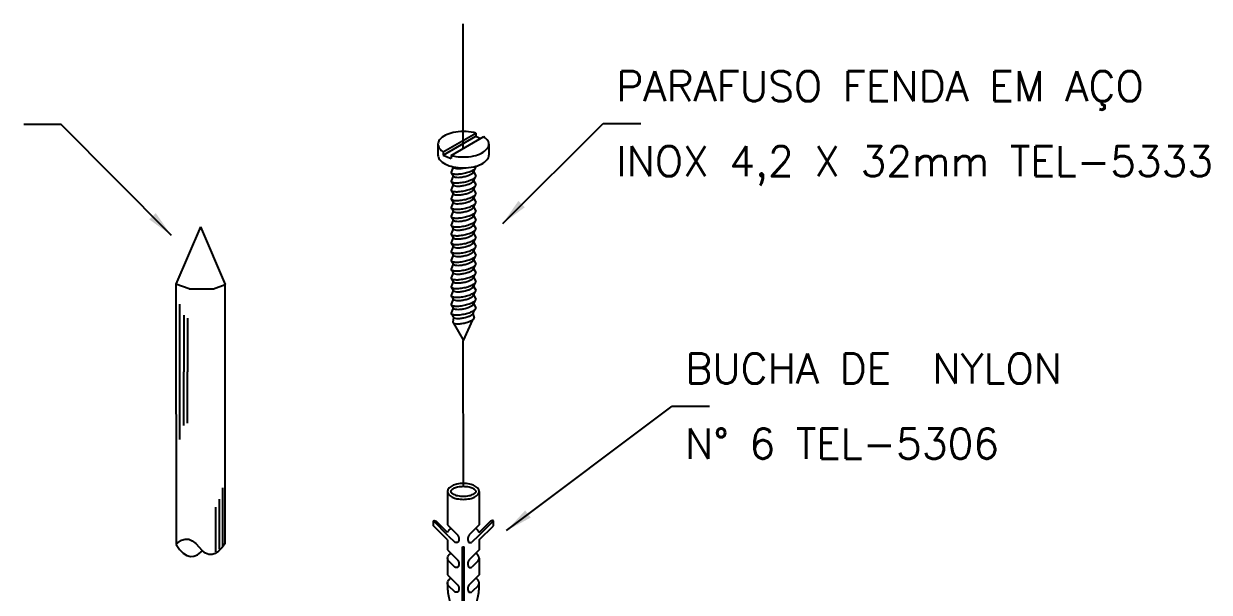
# Model space of a CAD drawing. Header units: millimetres. Extents: x -5957.9 to -5941.6, y -4668.2 to -4652.
# Drawn here: x -5951.12 to -5943.22, y -4655.76 to -4651.97 of the extents above; entities that cross this region are included whole.
import ezdxf

# ---------------------------------------------------------------- set-up
doc = ezdxf.new("R2010")
doc.units = ezdxf.units.MM
doc.header["$LTSCALE"] = 10
doc.linetypes.add('DASHDOT', pattern=[1, 0.5, -0.25, 0, -0.25])
doc.layers.add('Termotécnica', color=7, linetype='Continuous')
doc.styles.add('r80', font='romans.shx')

msp = doc.modelspace()

# ---------------------------------------------------------------- linework, layer by layer
at = {"layer": 'Termotécnica', "color": 1, "linetype": 'DASHDOT'}
for p, q in [((-5948.1885, -4652.7993), (-5948.1885, -4651.9687)), ((-5948.1883, -4655.0525), (-5948.1885, -4654.0785))]:
    msp.add_line(p, q, dxfattribs=at)
at = {"layer": 'Termotécnica', "color": 2}
for p, q in [((-5950.8676, -4652.6411), (-5951.1176, -4652.6411)), ((-5950.1333, -4653.3796), (-5950.8676, -4652.6411)), ((-5947.9256, -4653.2991), (-5947.2567, -4652.6344)), ((-5947.2567, -4652.6344), (-5947.0067, -4652.6344)), ((-5948.3229, -4652.8225), (-5948.1061, -4652.6973)), ((-5948.3229, -4652.8435), (-5948.1061, -4652.7183)), ((-5948.2698, -4652.8462), (-5948.0529, -4652.721)), ((-5948.1061, -4652.6973), (-5948.1061, -4652.7183)), ((-5948.1061, -4652.7183), (-5948.0734, -4652.7328)), ((-5948.3573, -4652.7718), (-5948.3573, -4652.844)), ((-5948.0186, -4652.7718), (-5948.0186, -4652.844)), ((-5948.3229, -4652.8225), (-5948.3229, -4652.8435)), ((-5948.3229, -4652.8435), (-5948.2698, -4652.8671)), ((-5948.2698, -4652.8462), (-5948.2698, -4652.8671)), ((-5948.2556, -4652.9236), (-5948.2706, -4652.9583)), ((-5948.2668, -4652.9638), (-5948.2556, -4652.9822)), ((-5948.109, -4652.9319), (-5948.1209, -4652.9536)), ((-5948.1209, -4652.9536), (-5948.106, -4652.982)), ((-5948.2556, -4652.9822), (-5948.2706, -4653.017)), ((-5948.2556, -4653.0408), (-5948.2706, -4653.0756)), ((-5948.2668, -4653.0224), (-5948.2556, -4653.0408)), ((-5948.109, -4652.9905), (-5948.1209, -4653.0122)), ((-5948.1209, -4653.0122), (-5948.106, -4653.0407)), ((-5948.109, -4653.0492), (-5948.1209, -4653.0709)), ((-5948.2556, -4653.0995), (-5948.2706, -4653.1342)), ((-5948.2668, -4653.081), (-5948.2556, -4653.0995)), ((-5948.1209, -4653.0709), (-5948.106, -4653.0993)), ((-5948.109, -4653.1078), (-5948.1209, -4653.1295)), ((-5948.1209, -4653.1295), (-5948.106, -4653.1579)), ((-5948.2556, -4653.1581), (-5948.2706, -4653.1929)), ((-5948.2668, -4653.1397), (-5948.2556, -4653.1581)), ((-5948.2668, -4653.1983), (-5948.2556, -4653.2167)), ((-5948.109, -4653.1665), (-5948.1209, -4653.1881)), ((-5948.1209, -4653.1881), (-5948.106, -4653.2166)), ((-5948.2556, -4653.2167), (-5948.2706, -4653.2515)), ((-5948.2556, -4653.2754), (-5948.2706, -4653.3101)), ((-5948.2668, -4653.257), (-5948.2556, -4653.2754)), ((-5948.109, -4653.2251), (-5948.1209, -4653.2468)), ((-5948.1209, -4653.2468), (-5948.106, -4653.2752)), ((-5948.109, -4653.2837), (-5948.1209, -4653.3054)), ((-5949.9389, -4653.3212), (-5950.1032, -4653.7029)), ((-5949.9389, -4653.3212), (-5949.7757, -4653.705)), ((-5948.2556, -4653.334), (-5948.2706, -4653.3688)), ((-5948.2668, -4653.3156), (-5948.2556, -4653.334)), ((-5948.1209, -4653.3054), (-5948.106, -4653.3338)), ((-5948.109, -4653.3424), (-5948.1209, -4653.364)), ((-5948.1209, -4653.364), (-5948.106, -4653.3925)), ((-5948.2556, -4653.3927), (-5948.2706, -4653.4274)), ((-5948.2668, -4653.3742), (-5948.2556, -4653.3927)), ((-5948.2668, -4653.4329), (-5948.2556, -4653.4513)), ((-5948.109, -4653.401), (-5948.1209, -4653.4227)), ((-5948.1209, -4653.4227), (-5948.106, -4653.4511)), ((-5948.2556, -4653.4513), (-5948.2706, -4653.4861)), ((-5948.2556, -4653.5099), (-5948.2706, -4653.5447)), ((-5948.2668, -4653.4915), (-5948.2556, -4653.5099)), ((-5948.109, -4653.4596), (-5948.1209, -4653.4813)), ((-5948.1209, -4653.4813), (-5948.106, -4653.5098)), ((-5948.109, -4653.5183), (-5948.1209, -4653.54)), ((-5948.2556, -4653.5686), (-5948.2706, -4653.6033)), ((-5948.2668, -4653.5501), (-5948.2556, -4653.5686)), ((-5948.1209, -4653.54), (-5948.106, -4653.5684)), ((-5948.109, -4653.5769), (-5948.1209, -4653.5986)), ((-5948.1209, -4653.5986), (-5948.106, -4653.627)), ((-5948.2556, -4653.6272), (-5948.2706, -4653.662)), ((-5948.2556, -4653.6858), (-5948.2706, -4653.7206)), ((-5948.2668, -4653.6088), (-5948.2556, -4653.6272)), ((-5948.2668, -4653.6674), (-5948.2556, -4653.6858)), ((-5948.109, -4653.6356), (-5948.1209, -4653.6572)), ((-5948.1209, -4653.6572), (-5948.106, -4653.6857)), ((-5950.016, -4653.7348), (-5950.1032, -4653.7029)), ((-5950.1032, -4653.7029), (-5950.1026, -4655.4385)), ((-5950.1026, -4653.7031), (-5950.1026, -4653.7015)), ((-5950.016, -4653.7348), (-5949.8523, -4653.7348)), ((-5949.8523, -4653.7348), (-5949.7757, -4653.705)), ((-5949.7757, -4655.4314), (-5949.7757, -4653.705)), ((-5948.2556, -4653.7445), (-5948.2706, -4653.7792)), ((-5948.2668, -4653.7261), (-5948.2556, -4653.7445)), ((-5948.109, -4653.6942), (-5948.1209, -4653.7159)), ((-5948.1209, -4653.7159), (-5948.106, -4653.7443)), ((-5948.109, -4653.7528), (-5948.1209, -4653.7745)), ((-5948.2556, -4653.8031), (-5948.2706, -4653.8379)), ((-5948.2668, -4653.7847), (-5948.2556, -4653.8031)), ((-5948.2668, -4653.8433), (-5948.2556, -4653.8617)), ((-5948.1209, -4653.7745), (-5948.106, -4653.8029)), ((-5948.109, -4653.8115), (-5948.1209, -4653.8331)), ((-5948.1209, -4653.8331), (-5948.106, -4653.8616)), ((-5948.2556, -4653.8617), (-5948.2706, -4653.8965)), ((-5948.2678, -4653.9013), (-5948.2556, -4653.9219)), ((-5948.125, -4653.9021), (-5948.1172, -4653.9277)), ((-5948.1209, -4653.8933), (-5948.111, -4653.8722)), ((-5948.2533, -4653.9259), (-5948.2579, -4653.9576)), ((-5948.253, -4653.9632), (-5948.1883, -4654.079)), ((-5948.1883, -4654.079), (-5948.1254, -4653.9403)), ((-5947.9001, -4655.3454), (-5946.7976, -4654.5158)), ((-5946.7976, -4654.5158), (-5946.5476, -4654.5158)), ((-5948.2941, -4655.0843), (-5948.2941, -4655.3077)), ((-5948.0824, -4655.0843), (-5948.0824, -4655.3077)), ((-5948.2884, -4655.3799), (-5948.3882, -4655.2801)), ((-5948.3882, -4655.3134), (-5948.3882, -4655.2801)), ((-5948.2941, -4655.4075), (-5948.3882, -4655.3134)), ((-5948.2935, -4655.3582), (-5948.3692, -4655.2824)), ((-5948.2941, -4655.3077), (-5948.2276, -4655.3742)), ((-5948.0824, -4655.3077), (-5948.1489, -4655.3742)), ((-5948.0881, -4655.3799), (-5947.9883, -4655.2801)), ((-5948.083, -4655.3582), (-5948.0073, -4655.2824)), ((-5948.0824, -4655.4075), (-5947.9883, -4655.3134)), ((-5947.9883, -4655.3134), (-5947.9883, -4655.2801)), ((-5948.2941, -4655.4075), (-5948.2941, -4655.474)), ((-5948.2884, -4655.3799), (-5948.2451, -4655.4232)), ((-5948.0881, -4655.3799), (-5948.1314, -4655.4232)), ((-5948.0824, -4655.4075), (-5948.0824, -4655.474)), ((-5948.2941, -4655.474), (-5948.2256, -4655.5425)), ((-5948.1941, -4655.4539), (-5948.1824, -4655.4539)), ((-5948.1941, -4655.9248), (-5948.1941, -4655.4539)), ((-5948.1824, -4655.9248), (-5948.1824, -4655.4539)), ((-5948.0824, -4655.474), (-5948.1509, -4655.5425)), ((-5948.2941, -4655.5291), (-5948.2941, -4655.6392)), ((-5948.2884, -4655.5451), (-5948.2451, -4655.5884)), ((-5948.0881, -4655.5451), (-5948.1314, -4655.5884)), ((-5948.0824, -4655.5291), (-5948.0824, -4655.6392)), ((-5948.2941, -4655.6392), (-5948.2256, -4655.7077)), ((-5948.0824, -4655.6392), (-5948.1509, -4655.7077)), ((-5948.2884, -4655.7104), (-5948.2451, -4655.7537)), ((-5948.0881, -4655.7104), (-5948.1314, -4655.7537))]:
    msp.add_line(p, q, dxfattribs=at)
at = {"layer": 'Termotécnica', "color": 1}
for p, q in [((-5950.0775, -4654.287), (-5950.0775, -4653.8358)), ((-5950.0518, -4653.9091), (-5950.0518, -4654.2884)), ((-5950.0265, -4653.9309), (-5950.0265, -4654.2884)), ((-5950.0775, -4654.7381), (-5950.0775, -4654.287)), ((-5950.0518, -4654.6442), (-5950.0518, -4654.2884)), ((-5950.0265, -4654.6285), (-5950.0265, -4654.2884)), ((-5949.7942, -4655.0606), (-5949.7942, -4655.4474)), ((-5949.8149, -4655.1365), (-5949.8149, -4655.4694)), ((-5949.8372, -4655.4858), (-5949.8372, -4655.1902))]:
    msp.add_line(p, q, dxfattribs=at)
at = {"layer": 'Termotécnica', "color": 2}
for points in [[(-5948.1061, -4652.6973, 0.016409), (-5948.1194, -4652.6941, 0.051099), (-5948.1879, -4652.6871, 0.051099), (-5948.2564, -4652.6941, 0.064948), (-5948.3077, -4652.7119, 0.104203), (-5948.3469, -4652.7431, 0.174705), (-5948.3573, -4652.7718, 0.174705), (-5948.3469, -4652.8004, 0.06738), (-5948.3229, -4652.8225, 0.064948)], [(-5948.0186, -4652.7718, 0.174705), (-5948.0289, -4652.7431, 0.06738), (-5948.0529, -4652.721, 0.064948)], [(-5948.2698, -4652.8462, 0.016409), (-5948.2564, -4652.8494, 0.051099), (-5948.1879, -4652.8564, 0.051099), (-5948.1194, -4652.8494, 0.064948), (-5948.0682, -4652.8316, 0.104203), (-5948.0289, -4652.8004, 0.174705), (-5948.0186, -4652.7718, 0.174705)], [(-5948.3573, -4652.844, 0.174705), (-5948.3469, -4652.8726, 0.104203), (-5948.3077, -4652.9038, 0.064948), (-5948.2564, -4652.9216, 0.051099), (-5948.1879, -4652.9286, 0.051099), (-5948.1194, -4652.9216, 0.064948), (-5948.0682, -4652.9038, 0.104203), (-5948.0289, -4652.8726, 0.174705), (-5948.0186, -4652.844, 0.174705)], [(-5948.2935, -4655.3582, -0.122515), (-5948.2876, -4655.3459, -0.074458), (-5948.2709, -4655.3309, -0.064948)], [(-5948.083, -4655.3582, 0.122515), (-5948.0889, -4655.3459, 0.074458), (-5948.1057, -4655.3309, 0.064948)], [(-5948.2941, -4655.5291, -0.174705), (-5948.2876, -4655.5112, -0.074458), (-5948.2709, -4655.4962, -0.064948)], [(-5948.0824, -4655.5291, 0.174705), (-5948.0889, -4655.5112, 0.074458), (-5948.1057, -4655.4962, 0.064948)], [(-5948.2876, -4655.547, -0.174705), (-5948.2941, -4655.5291, -0.174705)], [(-5948.2884, -4655.5451, -0.021127), (-5948.29, -4655.5438, -0.170198)], [(-5948.0889, -4655.547, 0.174705), (-5948.0824, -4655.5291, 0.174705)], [(-5948.0881, -4655.5451, 0.021127), (-5948.0866, -4655.5438, 0.170198)], [(-5948.2941, -4655.6943, -0.174705), (-5948.2876, -4655.6764, -0.074458), (-5948.2709, -4655.6614, -0.064948)], [(-5948.0824, -4655.6943, 0.174705), (-5948.0889, -4655.6764, 0.074458), (-5948.1057, -4655.6614, 0.064948)], [(-5948.2941, -4655.6912, 0.005298), (-5948.2942, -4655.7012, 0.048405), (-5948.2854, -4655.7919, 0.062165), (-5948.2632, -4655.8595, 0.102796), (-5948.2237, -4655.9118, 0.153617), (-5948.1941, -4655.9248, 0.181773)], [(-5948.29, -4655.709, -0.138405), (-5948.2941, -4655.6943, -0.174705)], [(-5948.2884, -4655.7104, -0.021127), (-5948.29, -4655.709, -0.170198)], [(-5948.1824, -4655.9248, 0.153617), (-5948.1528, -4655.9118, 0.102796), (-5948.1134, -4655.8595, 0.062165), (-5948.0912, -4655.7919, 0.048405), (-5948.0824, -4655.7012, 0.005298), (-5948.0825, -4655.6912, 0.062165)], [(-5948.0889, -4655.7123, 0.174705), (-5948.0824, -4655.6943, 0.174705)], [(-5948.0881, -4655.7104, 0.021127), (-5948.0866, -4655.709, 0.170198)]]:
    msp.add_lwpolyline(points, format="xyb", dxfattribs=at)
at = {"layer": 'Termotécnica', "color": 1}
for points in [[(-5948.2706, -4652.9583, 0.24548), (-5948.2654, -4652.9646, 0.082009), (-5948.2429, -4652.97, 0.04047), (-5948.2175, -4652.9697, 0.029714), (-5948.1833, -4652.9646, 0.029714), (-5948.1499, -4652.9554, 0.04047), (-5948.1266, -4652.9453, 0.082009), (-5948.1082, -4652.9312, 0.24548), (-5948.106, -4652.9234, 0.24548)], [(-5948.2556, -4652.9236, 0.24548), (-5948.2514, -4652.9287, 0.082009), (-5948.233, -4652.9331, 0.04047), (-5948.2121, -4652.9329, 0.029714), (-5948.1841, -4652.9287, 0.000336), (-5948.1838, -4652.9286, 0.04047)], [(-5948.2556, -4652.9822, 0.24548), (-5948.2514, -4652.9873, 0.082009), (-5948.233, -4652.9917, 0.04047), (-5948.2121, -4652.9915, 0.029714), (-5948.1841, -4652.9873, 0.029714), (-5948.1568, -4652.9798, 0.04047), (-5948.1377, -4652.9715, 0.082009), (-5948.1227, -4652.96, 0.24548), (-5948.1209, -4652.9536, 0.24548)], [(-5948.2706, -4653.017, 0.24548), (-5948.2654, -4653.0232, 0.082009), (-5948.2429, -4653.0286, 0.04047), (-5948.2175, -4653.0284, 0.029714), (-5948.1833, -4653.0232, 0.029714), (-5948.1499, -4653.014, 0.04047), (-5948.1266, -4653.0039, 0.082009), (-5948.1082, -4652.9898, 0.24548), (-5948.106, -4652.982, 0.24548)], [(-5948.2706, -4653.0756, 0.24548), (-5948.2654, -4653.0819, 0.082009), (-5948.2429, -4653.0872, 0.04047), (-5948.2175, -4653.087, 0.029714), (-5948.1833, -4653.0818, 0.029714), (-5948.1499, -4653.0726, 0.04047), (-5948.1266, -4653.0625, 0.082009), (-5948.1082, -4653.0485, 0.24548), (-5948.106, -4653.0407, 0.24548)], [(-5948.2556, -4653.0408, 0.24548), (-5948.2514, -4653.046, 0.082009), (-5948.233, -4653.0504, 0.04047), (-5948.2121, -4653.0502, 0.029714), (-5948.1841, -4653.0459, 0.029714), (-5948.1568, -4653.0384, 0.04047), (-5948.1377, -4653.0301, 0.082009), (-5948.1227, -4653.0186, 0.24548), (-5948.1209, -4653.0122, 0.24548)], [(-5948.2706, -4653.1342, 0.24548), (-5948.2654, -4653.1405, 0.082009), (-5948.2429, -4653.1459, 0.04047), (-5948.2175, -4653.1456, 0.029714), (-5948.1833, -4653.1405, 0.029714), (-5948.1499, -4653.1313, 0.04047), (-5948.1266, -4653.1212, 0.082009), (-5948.1082, -4653.1071, 0.24548), (-5948.106, -4653.0993, 0.24548)], [(-5948.2556, -4653.0995, 0.24548), (-5948.2514, -4653.1046, 0.082009), (-5948.233, -4653.109, 0.04047), (-5948.2121, -4653.1088, 0.029714), (-5948.1841, -4653.1046, 0.029714), (-5948.1568, -4653.0971, 0.04047), (-5948.1377, -4653.0888, 0.082009), (-5948.1227, -4653.0773, 0.24548), (-5948.1209, -4653.0709, 0.24548)], [(-5948.2556, -4653.1581, 0.24548), (-5948.2514, -4653.1632, 0.082009), (-5948.233, -4653.1676, 0.04047), (-5948.2121, -4653.1674, 0.029714), (-5948.1841, -4653.1632, 0.029714), (-5948.1568, -4653.1557, 0.04047), (-5948.1377, -4653.1474, 0.082009), (-5948.1227, -4653.1359, 0.24548), (-5948.1209, -4653.1295, 0.24548)], [(-5948.2706, -4653.1929, 0.24548), (-5948.2654, -4653.1991, 0.082009), (-5948.2429, -4653.2045, 0.04047), (-5948.2175, -4653.2043, 0.029714), (-5948.1833, -4653.1991, 0.029714), (-5948.1499, -4653.1899, 0.04047), (-5948.1266, -4653.1798, 0.082009), (-5948.1082, -4653.1658, 0.24548), (-5948.106, -4653.1579, 0.24548)], [(-5948.2556, -4653.2167, 0.24548), (-5948.2514, -4653.2219, 0.082009), (-5948.233, -4653.2263, 0.04047), (-5948.2121, -4653.2261, 0.029714), (-5948.1841, -4653.2219, 0.029714), (-5948.1568, -4653.2143, 0.04047), (-5948.1377, -4653.206, 0.082009), (-5948.1227, -4653.1945, 0.24548), (-5948.1209, -4653.1881, 0.24548)], [(-5948.2706, -4653.2515, 0.24548), (-5948.2654, -4653.2578, 0.082009), (-5948.2429, -4653.2632, 0.04047), (-5948.2175, -4653.2629, 0.029714), (-5948.1833, -4653.2577, 0.029714), (-5948.1499, -4653.2486, 0.04047), (-5948.1266, -4653.2384, 0.082009), (-5948.1082, -4653.2244, 0.24548), (-5948.106, -4653.2166, 0.24548)], [(-5948.2706, -4653.3101, 0.24548), (-5948.2654, -4653.3164, 0.082009), (-5948.2429, -4653.3218, 0.04047), (-5948.2175, -4653.3216, 0.029714), (-5948.1833, -4653.3164, 0.029714), (-5948.1499, -4653.3072, 0.04047), (-5948.1266, -4653.2971, 0.082009), (-5948.1082, -4653.283, 0.24548), (-5948.106, -4653.2752, 0.24548)], [(-5948.2556, -4653.2754, 0.24548), (-5948.2514, -4653.2805, 0.082009), (-5948.233, -4653.2849, 0.04047), (-5948.2121, -4653.2847, 0.029714), (-5948.1841, -4653.2805, 0.029714), (-5948.1568, -4653.273, 0.04047), (-5948.1377, -4653.2647, 0.082009), (-5948.1227, -4653.2532, 0.24548), (-5948.1209, -4653.2468, 0.24548)], [(-5948.2706, -4653.3688, 0.24548), (-5948.2654, -4653.375, 0.082009), (-5948.2429, -4653.3804, 0.04047), (-5948.2175, -4653.3802, 0.029714), (-5948.1833, -4653.375, 0.029714), (-5948.1499, -4653.3658, 0.04047), (-5948.1266, -4653.3557, 0.082009), (-5948.1082, -4653.3417, 0.24548), (-5948.106, -4653.3338, 0.24548)], [(-5948.2556, -4653.334, 0.24548), (-5948.2514, -4653.3391, 0.082009), (-5948.233, -4653.3436, 0.04047), (-5948.2121, -4653.3434, 0.029714), (-5948.1841, -4653.3391, 0.029714), (-5948.1568, -4653.3316, 0.04047), (-5948.1377, -4653.3233, 0.082009), (-5948.1227, -4653.3118, 0.24548), (-5948.1209, -4653.3054, 0.24548)], [(-5948.2556, -4653.3927, 0.24548), (-5948.2514, -4653.3978, 0.082009), (-5948.233, -4653.4022, 0.04047), (-5948.2121, -4653.402, 0.029714), (-5948.1841, -4653.3978, 0.029714), (-5948.1568, -4653.3902, 0.04047), (-5948.1377, -4653.382, 0.082009), (-5948.1227, -4653.3705, 0.24548), (-5948.1209, -4653.364, 0.24548)], [(-5948.2706, -4653.4274, 0.24548), (-5948.2654, -4653.4337, 0.082009), (-5948.2429, -4653.4391, 0.04047), (-5948.2175, -4653.4388, 0.029714), (-5948.1833, -4653.4337, 0.029714), (-5948.1499, -4653.4245, 0.04047), (-5948.1266, -4653.4144, 0.082009), (-5948.1082, -4653.4003, 0.24548), (-5948.106, -4653.3925, 0.24548)], [(-5948.2556, -4653.4513, 0.24548), (-5948.2514, -4653.4564, 0.082009), (-5948.233, -4653.4608, 0.04047), (-5948.2121, -4653.4606, 0.029714), (-5948.1841, -4653.4564, 0.029714), (-5948.1568, -4653.4489, 0.04047), (-5948.1377, -4653.4406, 0.082009), (-5948.1227, -4653.4291, 0.24548), (-5948.1209, -4653.4227, 0.24548)], [(-5948.2706, -4653.4861, 0.24548), (-5948.2654, -4653.4923, 0.082009), (-5948.2429, -4653.4977, 0.04047), (-5948.2175, -4653.4975, 0.029714), (-5948.1833, -4653.4923, 0.029714), (-5948.1499, -4653.4831, 0.04047), (-5948.1266, -4653.473, 0.082009), (-5948.1082, -4653.4589, 0.24548), (-5948.106, -4653.4511, 0.24548)], [(-5948.2706, -4653.5447, 0.24548), (-5948.2654, -4653.551, 0.082009), (-5948.2429, -4653.5563, 0.04047), (-5948.2175, -4653.5561, 0.029714), (-5948.1833, -4653.5509, 0.029714), (-5948.1499, -4653.5417, 0.04047), (-5948.1266, -4653.5316, 0.082009), (-5948.1082, -4653.5176, 0.24548), (-5948.106, -4653.5098, 0.24548)], [(-5948.2556, -4653.5099, 0.24548), (-5948.2514, -4653.5151, 0.082009), (-5948.233, -4653.5195, 0.04047), (-5948.2121, -4653.5193, 0.029714), (-5948.1841, -4653.515, 0.029714), (-5948.1568, -4653.5075, 0.04047), (-5948.1377, -4653.4992, 0.082009), (-5948.1227, -4653.4877, 0.24548), (-5948.1209, -4653.4813, 0.24548)], [(-5948.2706, -4653.6033, 0.24548), (-5948.2654, -4653.6096, 0.082009), (-5948.2429, -4653.615, 0.04047), (-5948.2175, -4653.6147, 0.029714), (-5948.1833, -4653.6096, 0.029714), (-5948.1499, -4653.6004, 0.04047), (-5948.1266, -4653.5903, 0.082009), (-5948.1082, -4653.5762, 0.24548), (-5948.106, -4653.5684, 0.24548)], [(-5948.2556, -4653.5686, 0.24548), (-5948.2514, -4653.5737, 0.082009), (-5948.233, -4653.5781, 0.04047), (-5948.2121, -4653.5779, 0.029714), (-5948.1841, -4653.5737, 0.029714), (-5948.1568, -4653.5662, 0.04047), (-5948.1377, -4653.5579, 0.082009), (-5948.1227, -4653.5464, 0.24548), (-5948.1209, -4653.54, 0.24548)], [(-5948.2556, -4653.6272, 0.24548), (-5948.2514, -4653.6323, 0.082009), (-5948.233, -4653.6367, 0.04047), (-5948.2121, -4653.6365, 0.029714), (-5948.1841, -4653.6323, 0.029714), (-5948.1568, -4653.6248, 0.04047), (-5948.1377, -4653.6165, 0.082009), (-5948.1227, -4653.605, 0.24548), (-5948.1209, -4653.5986, 0.24548)], [(-5948.2706, -4653.662, 0.24548), (-5948.2654, -4653.6682, 0.082009), (-5948.2429, -4653.6736, 0.04047), (-5948.2175, -4653.6734, 0.029714), (-5948.1833, -4653.6682, 0.029714), (-5948.1499, -4653.659, 0.04047), (-5948.1266, -4653.6489, 0.082009), (-5948.1082, -4653.6349, 0.24548), (-5948.106, -4653.627, 0.24548)], [(-5948.2706, -4653.7206, 0.24548), (-5948.2654, -4653.7269, 0.082009), (-5948.2429, -4653.7323, 0.04047), (-5948.2175, -4653.732, 0.029714), (-5948.1833, -4653.7268, 0.029714), (-5948.1499, -4653.7177, 0.04047), (-5948.1266, -4653.7075, 0.082009), (-5948.1082, -4653.6935, 0.24548), (-5948.106, -4653.6857, 0.24548)], [(-5948.2556, -4653.6858, 0.24548), (-5948.2514, -4653.691, 0.082009), (-5948.233, -4653.6954, 0.04047), (-5948.2121, -4653.6952, 0.029714), (-5948.1841, -4653.6909, 0.029714), (-5948.1568, -4653.6834, 0.04047), (-5948.1377, -4653.6751, 0.082009), (-5948.1227, -4653.6636, 0.24548), (-5948.1209, -4653.6572, 0.24548)], [(-5948.2706, -4653.7792, 0.24548), (-5948.2654, -4653.7855, 0.082009), (-5948.2429, -4653.7909, 0.04047), (-5948.2175, -4653.7906, 0.029714), (-5948.1833, -4653.7855, 0.029714), (-5948.1499, -4653.7763, 0.04047), (-5948.1266, -4653.7662, 0.082009), (-5948.1082, -4653.7521, 0.24548), (-5948.106, -4653.7443, 0.24548)], [(-5948.2556, -4653.7445, 0.24548), (-5948.2514, -4653.7496, 0.082009), (-5948.233, -4653.754, 0.04047), (-5948.2121, -4653.7538, 0.029714), (-5948.1841, -4653.7496, 0.029714), (-5948.1568, -4653.7421, 0.04047), (-5948.1377, -4653.7338, 0.082009), (-5948.1227, -4653.7223, 0.24548), (-5948.1209, -4653.7159, 0.24548)], [(-5948.2706, -4653.8379, 0.24548), (-5948.2654, -4653.8441, 0.082009), (-5948.2429, -4653.8495, 0.04047), (-5948.2175, -4653.8493, 0.029714), (-5948.1833, -4653.8441, 0.029714), (-5948.1499, -4653.8349, 0.04047), (-5948.1266, -4653.8248, 0.082009), (-5948.1082, -4653.8108, 0.24548), (-5948.106, -4653.8029, 0.24548)], [(-5948.2556, -4653.8031, 0.24548), (-5948.2514, -4653.8082, 0.082009), (-5948.233, -4653.8127, 0.04047), (-5948.2121, -4653.8125, 0.029714), (-5948.1841, -4653.8082, 0.029714), (-5948.1568, -4653.8007, 0.04047), (-5948.1377, -4653.7924, 0.082009), (-5948.1227, -4653.7809, 0.24548), (-5948.1209, -4653.7745, 0.24548)], [(-5948.2556, -4653.8617, 0.24548), (-5948.2514, -4653.8669, 0.082009), (-5948.233, -4653.8713, 0.04047), (-5948.2121, -4653.8711, 0.029714), (-5948.1841, -4653.8669, 0.029714), (-5948.1568, -4653.8593, 0.04047), (-5948.1377, -4653.8511, 0.082009), (-5948.1227, -4653.8396, 0.24548), (-5948.1209, -4653.8331, 0.24548)], [(-5948.2706, -4653.8965, 0.24548), (-5948.2654, -4653.9028, 0.082009), (-5948.2429, -4653.9082, 0.04047), (-5948.2175, -4653.9079, 0.029714), (-5948.1833, -4653.9028, 0.029714), (-5948.1499, -4653.8936, 0.04047), (-5948.1266, -4653.8835, 0.082009), (-5948.1082, -4653.8694, 0.24548), (-5948.106, -4653.8616, 0.24548)], [(-5948.2556, -4653.9219, 0.24548), (-5948.2514, -4653.9271, 0.082009), (-5948.233, -4653.9315, 0.04047), (-5948.2121, -4653.9313, 0.029714), (-5948.1841, -4653.9271, 0.029714), (-5948.1568, -4653.9195, 0.04047), (-5948.1377, -4653.9113, 0.082009), (-5948.1227, -4653.8998, 0.24548), (-5948.1209, -4653.8933, 0.24548)], [(-5948.2579, -4653.9576, 0.24548), (-5948.2535, -4653.963, 0.082009), (-5948.2343, -4653.9676, 0.04047), (-5948.2125, -4653.9674, 0.029714), (-5948.1833, -4653.963, 0.029714), (-5948.1547, -4653.9551, 0.04047), (-5948.1348, -4653.9464, 0.082009), (-5948.1191, -4653.9344, 0.24548), (-5948.1172, -4653.9277, 0.24548)]]:
    msp.add_lwpolyline(points, format="xyb", dxfattribs=at)
at = {"layer": 'Termotécnica', "color": 2}
for points in [[(-5948.0824, -4655.0843, 0.174705), (-5948.0889, -4655.0663, 0.104203), (-5948.1134, -4655.0468, 0.064948), (-5948.1455, -4655.0357, 0.051099), (-5948.1883, -4655.0313, 0.051099), (-5948.2311, -4655.0357, 0.064948), (-5948.2631, -4655.0468, 0.104203), (-5948.2876, -4655.0663, 0.174705), (-5948.2941, -4655.0843, 0.174705), (-5948.2876, -4655.1022, 0.104203), (-5948.2631, -4655.1217, 0.064948), (-5948.2311, -4655.1328, 0.051099), (-5948.1883, -4655.1372, 0.051099), (-5948.1455, -4655.1328, 0.064948), (-5948.1134, -4655.1217, 0.104203), (-5948.0889, -4655.1022, 0.174705)], [(-5948.1036, -4655.0843, 0.174705), (-5948.1052, -4655.0798, 0.104203), (-5948.1229, -4655.0658, 0.064948), (-5948.1498, -4655.0564, 0.051099), (-5948.1883, -4655.0525, 0.051099), (-5948.2268, -4655.0564, 0.064948), (-5948.2536, -4655.0658, 0.104203), (-5948.2713, -4655.0798, 0.174705), (-5948.2729, -4655.0843, 0.174705), (-5948.2713, -4655.0887, 0.104203), (-5948.2536, -4655.1027, 0.064948), (-5948.2268, -4655.1121, 0.051099), (-5948.1883, -4655.116, 0.051099), (-5948.1498, -4655.1121, 0.064948), (-5948.1229, -4655.1027, 0.104203), (-5948.1052, -4655.0887, 0.174705)]]:
    msp.add_lwpolyline(points, format="xyb", close=True, dxfattribs=at)
for points in [[(-5948.3882, -4655.2801), (-5948.3834, -4655.2782), (-5948.3762, -4655.2791), (-5948.3692, -4655.2824)], [(-5947.9883, -4655.2801), (-5947.9931, -4655.2782), (-5948.0003, -4655.2791), (-5948.0073, -4655.2824)], [(-5950.1026, -4655.4385), (-5950.089, -4655.4249), (-5950.0652, -4655.4093), (-5950.0414, -4655.4021), (-5950.0179, -4655.4031), (-5949.9944, -4655.4125), (-5949.971, -4655.4302), (-5949.9478, -4655.4562)], [(-5948.2276, -4655.3742), (-5948.2262, -4655.3763), (-5948.225, -4655.3783), (-5948.2239, -4655.38), (-5948.2231, -4655.3816), (-5948.2223, -4655.383), (-5948.2217, -4655.3842), (-5948.2211, -4655.3854), (-5948.2207, -4655.3865), (-5948.2202, -4655.3875), (-5948.2199, -4655.3884), (-5948.2196, -4655.3892), (-5948.2193, -4655.3901), (-5948.2191, -4655.3909), (-5948.2189, -4655.3916), (-5948.2187, -4655.3924), (-5948.2186, -4655.3932), (-5948.2184, -4655.3941), (-5948.2183, -4655.3949), (-5948.2182, -4655.3958), (-5948.2181, -4655.3968), (-5948.218, -4655.3977), (-5948.218, -4655.3986), (-5948.218, -4655.3996), (-5948.218, -4655.4006), (-5948.218, -4655.4016), (-5948.2181, -4655.4026), (-5948.2182, -4655.4036), (-5948.2183, -4655.4047), (-5948.2184, -4655.4057), (-5948.2185, -4655.4067), (-5948.2187, -4655.4077), (-5948.2188, -4655.4086), (-5948.219, -4655.4096), (-5948.2191, -4655.4105), (-5948.2193, -4655.4115), (-5948.2195, -4655.4124), (-5948.2196, -4655.4133), (-5948.2198, -4655.4141), (-5948.2201, -4655.415), (-5948.2203, -4655.4158), (-5948.2205, -4655.4166), (-5948.2208, -4655.4174), (-5948.2211, -4655.4182), (-5948.2215, -4655.4189), (-5948.2218, -4655.4196), (-5948.2222, -4655.4203), (-5948.2226, -4655.4209), (-5948.223, -4655.4214), (-5948.2234, -4655.422), (-5948.2239, -4655.4224), (-5948.2244, -4655.4229), (-5948.2248, -4655.4233), (-5948.2253, -4655.4236), (-5948.2258, -4655.4239), (-5948.2263, -4655.4242), (-5948.2269, -4655.4244), (-5948.2274, -4655.4246), (-5948.2279, -4655.4248), (-5948.2285, -4655.425), (-5948.2291, -4655.4251), (-5948.2298, -4655.4252), (-5948.2305, -4655.4253), (-5948.2313, -4655.4254), (-5948.2322, -4655.4255), (-5948.2332, -4655.4256), (-5948.2344, -4655.4257), (-5948.2356, -4655.4256), (-5948.2371, -4655.4255), (-5948.2387, -4655.4252), (-5948.2406, -4655.4248), (-5948.2427, -4655.4241), (-5948.2451, -4655.4232)], [(-5948.1489, -4655.3742), (-5948.1503, -4655.3763), (-5948.1515, -4655.3783), (-5948.1526, -4655.38), (-5948.1535, -4655.3816), (-5948.1542, -4655.383), (-5948.1549, -4655.3842), (-5948.1554, -4655.3854), (-5948.1559, -4655.3865), (-5948.1563, -4655.3875), (-5948.1566, -4655.3884), (-5948.1569, -4655.3892), (-5948.1572, -4655.3901), (-5948.1574, -4655.3909), (-5948.1576, -4655.3916), (-5948.1578, -4655.3924), (-5948.158, -4655.3932), (-5948.1581, -4655.3941), (-5948.1582, -4655.3949), (-5948.1583, -4655.3958), (-5948.1584, -4655.3968), (-5948.1585, -4655.3977), (-5948.1586, -4655.3986), (-5948.1586, -4655.3996), (-5948.1586, -4655.4006), (-5948.1585, -4655.4016), (-5948.1585, -4655.4026), (-5948.1584, -4655.4036), (-5948.1583, -4655.4047), (-5948.1581, -4655.4057), (-5948.158, -4655.4067), (-5948.1578, -4655.4077), (-5948.1577, -4655.4086), (-5948.1576, -4655.4096), (-5948.1574, -4655.4105), (-5948.1572, -4655.4115), (-5948.1571, -4655.4124), (-5948.1569, -4655.4133), (-5948.1567, -4655.4141), (-5948.1565, -4655.415), (-5948.1562, -4655.4158), (-5948.156, -4655.4166), (-5948.1557, -4655.4174), (-5948.1554, -4655.4182), (-5948.1551, -4655.4189), (-5948.1547, -4655.4196), (-5948.1543, -4655.4203), (-5948.1539, -4655.4209), (-5948.1535, -4655.4214), (-5948.1531, -4655.422), (-5948.1526, -4655.4224), (-5948.1522, -4655.4229), (-5948.1517, -4655.4233), (-5948.1512, -4655.4236), (-5948.1507, -4655.4239), (-5948.1502, -4655.4242), (-5948.1497, -4655.4244), (-5948.1491, -4655.4246), (-5948.1486, -4655.4248), (-5948.148, -4655.425), (-5948.1474, -4655.4251), (-5948.1467, -4655.4252), (-5948.146, -4655.4253), (-5948.1452, -4655.4254), (-5948.1443, -4655.4255), (-5948.1433, -4655.4256), (-5948.1422, -4655.4257), (-5948.1409, -4655.4256), (-5948.1394, -4655.4255), (-5948.1378, -4655.4252), (-5948.1359, -4655.4248), (-5948.1338, -4655.4241), (-5948.1314, -4655.4232)], [(-5950.1026, -4655.4385), (-5950.0785, -4655.4708), (-5950.0546, -4655.4947), (-5950.0307, -4655.5103), (-5950.007, -4655.5176), (-5949.9834, -4655.5166), (-5949.9599, -4655.5072), (-5949.9366, -4655.4895), (-5949.9273, -4655.4791)], [(-5949.7757, -4655.4314), (-5949.7977, -4655.461), (-5949.8196, -4655.483), (-5949.8413, -4655.4975), (-5949.8629, -4655.5044), (-5949.8844, -4655.5037), (-5949.9057, -4655.4954), (-5949.9268, -4655.4796), (-5949.9478, -4655.4562)], [(-5948.2276, -4655.5395), (-5948.2262, -4655.5416), (-5948.225, -4655.5435), (-5948.2239, -4655.5452), (-5948.2231, -4655.5468), (-5948.2223, -4655.5482), (-5948.2217, -4655.5495), (-5948.2211, -4655.5507), (-5948.2207, -4655.5517), (-5948.2202, -4655.5527), (-5948.2199, -4655.5536), (-5948.2196, -4655.5545), (-5948.2193, -4655.5553), (-5948.2191, -4655.5561), (-5948.2189, -4655.5569), (-5948.2187, -4655.5577), (-5948.2186, -4655.5585), (-5948.2184, -4655.5593), (-5948.2183, -4655.5602), (-5948.2182, -4655.5611), (-5948.2181, -4655.562), (-5948.218, -4655.5629), (-5948.218, -4655.5639), (-5948.218, -4655.5649), (-5948.218, -4655.5659), (-5948.218, -4655.5669), (-5948.2181, -4655.5679), (-5948.2182, -4655.5689), (-5948.2183, -4655.5699), (-5948.2184, -4655.5709), (-5948.2185, -4655.5719), (-5948.2187, -4655.5729), (-5948.2188, -4655.5739), (-5948.219, -4655.5748), (-5948.2191, -4655.5758), (-5948.2193, -4655.5767), (-5948.2195, -4655.5776), (-5948.2196, -4655.5785), (-5948.2198, -4655.5794), (-5948.2201, -4655.5802), (-5948.2203, -4655.5811), (-5948.2205, -4655.5819), (-5948.2208, -4655.5827), (-5948.2211, -4655.5834), (-5948.2215, -4655.5841), (-5948.2218, -4655.5848), (-5948.2222, -4655.5855), (-5948.2226, -4655.5861), (-5948.223, -4655.5867), (-5948.2234, -4655.5872), (-5948.2239, -4655.5877), (-5948.2244, -4655.5881), (-5948.2248, -4655.5885), (-5948.2253, -4655.5889), (-5948.2258, -4655.5892), (-5948.2263, -4655.5894), (-5948.2269, -4655.5897), (-5948.2274, -4655.5899), (-5948.2279, -4655.5901), (-5948.2285, -4655.5902), (-5948.2291, -4655.5904), (-5948.2298, -4655.5905), (-5948.2305, -4655.5906), (-5948.2313, -4655.5907), (-5948.2322, -4655.5908), (-5948.2332, -4655.5909), (-5948.2344, -4655.5909), (-5948.2356, -4655.5909), (-5948.2371, -4655.5907), (-5948.2387, -4655.5904), (-5948.2406, -4655.59), (-5948.2427, -4655.5893), (-5948.2451, -4655.5884)], [(-5948.1489, -4655.5395), (-5948.1503, -4655.5416), (-5948.1515, -4655.5435), (-5948.1526, -4655.5452), (-5948.1535, -4655.5468), (-5948.1542, -4655.5482), (-5948.1549, -4655.5495), (-5948.1554, -4655.5507), (-5948.1559, -4655.5517), (-5948.1563, -4655.5527), (-5948.1566, -4655.5536), (-5948.1569, -4655.5545), (-5948.1572, -4655.5553), (-5948.1574, -4655.5561), (-5948.1576, -4655.5569), (-5948.1578, -4655.5577), (-5948.158, -4655.5585), (-5948.1581, -4655.5593), (-5948.1582, -4655.5602), (-5948.1583, -4655.5611), (-5948.1584, -4655.562), (-5948.1585, -4655.5629), (-5948.1586, -4655.5639), (-5948.1586, -4655.5649), (-5948.1586, -4655.5659), (-5948.1585, -4655.5669), (-5948.1585, -4655.5679), (-5948.1584, -4655.5689), (-5948.1583, -4655.5699), (-5948.1581, -4655.5709), (-5948.158, -4655.5719), (-5948.1578, -4655.5729), (-5948.1577, -4655.5739), (-5948.1576, -4655.5748), (-5948.1574, -4655.5758), (-5948.1572, -4655.5767), (-5948.1571, -4655.5776), (-5948.1569, -4655.5785), (-5948.1567, -4655.5794), (-5948.1565, -4655.5802), (-5948.1562, -4655.5811), (-5948.156, -4655.5819), (-5948.1557, -4655.5827), (-5948.1554, -4655.5834), (-5948.1551, -4655.5841), (-5948.1547, -4655.5848), (-5948.1543, -4655.5855), (-5948.1539, -4655.5861), (-5948.1535, -4655.5867), (-5948.1531, -4655.5872), (-5948.1526, -4655.5877), (-5948.1522, -4655.5881), (-5948.1517, -4655.5885), (-5948.1512, -4655.5889), (-5948.1507, -4655.5892), (-5948.1502, -4655.5894), (-5948.1497, -4655.5897), (-5948.1491, -4655.5899), (-5948.1486, -4655.5901), (-5948.148, -4655.5902), (-5948.1474, -4655.5904), (-5948.1467, -4655.5905), (-5948.146, -4655.5906), (-5948.1452, -4655.5907), (-5948.1443, -4655.5908), (-5948.1433, -4655.5909), (-5948.1422, -4655.5909), (-5948.1409, -4655.5909), (-5948.1394, -4655.5907), (-5948.1378, -4655.5904), (-5948.1359, -4655.59), (-5948.1338, -4655.5893), (-5948.1314, -4655.5884)], [(-5948.2276, -4655.7047), (-5948.2262, -4655.7068), (-5948.225, -4655.7087), (-5948.2239, -4655.7105), (-5948.2231, -4655.712), (-5948.2223, -4655.7135), (-5948.2217, -4655.7147), (-5948.2211, -4655.7159), (-5948.2207, -4655.717), (-5948.2202, -4655.7179), (-5948.2199, -4655.7189), (-5948.2196, -4655.7197), (-5948.2193, -4655.7205), (-5948.2191, -4655.7213), (-5948.2189, -4655.7221), (-5948.2187, -4655.7229), (-5948.2186, -4655.7237), (-5948.2184, -4655.7246), (-5948.2183, -4655.7254), (-5948.2182, -4655.7263), (-5948.2181, -4655.7272), (-5948.218, -4655.7282), (-5948.218, -4655.7291), (-5948.218, -4655.7301), (-5948.218, -4655.7311), (-5948.218, -4655.7321), (-5948.2181, -4655.7331), (-5948.2182, -4655.7341), (-5948.2183, -4655.7351), (-5948.2184, -4655.7361), (-5948.2185, -4655.7372), (-5948.2187, -4655.7381), (-5948.2188, -4655.7391), (-5948.219, -4655.7401), (-5948.2191, -4655.741), (-5948.2193, -4655.742), (-5948.2195, -4655.7429), (-5948.2196, -4655.7437), (-5948.2198, -4655.7446), (-5948.2201, -4655.7455), (-5948.2203, -4655.7463), (-5948.2205, -4655.7471), (-5948.2208, -4655.7479), (-5948.2211, -4655.7487), (-5948.2215, -4655.7494), (-5948.2218, -4655.7501), (-5948.2222, -4655.7507), (-5948.2226, -4655.7514), (-5948.223, -4655.7519), (-5948.2234, -4655.7525), (-5948.2239, -4655.7529), (-5948.2244, -4655.7534), (-5948.2248, -4655.7537), (-5948.2253, -4655.7541), (-5948.2258, -4655.7544), (-5948.2263, -4655.7547), (-5948.2269, -4655.7549), (-5948.2274, -4655.7551), (-5948.2279, -4655.7553), (-5948.2285, -4655.7555), (-5948.2291, -4655.7556), (-5948.2298, -4655.7557), (-5948.2305, -4655.7558), (-5948.2313, -4655.7559), (-5948.2322, -4655.756), (-5948.2332, -4655.7561), (-5948.2344, -4655.7561), (-5948.2356, -4655.7561), (-5948.2371, -4655.756), (-5948.2387, -4655.7557), (-5948.2406, -4655.7552), (-5948.2427, -4655.7546), (-5948.2451, -4655.7537)], [(-5948.1489, -4655.7047), (-5948.1503, -4655.7068), (-5948.1515, -4655.7087), (-5948.1526, -4655.7105), (-5948.1535, -4655.712), (-5948.1542, -4655.7135), (-5948.1549, -4655.7147), (-5948.1554, -4655.7159), (-5948.1559, -4655.717), (-5948.1563, -4655.7179), (-5948.1566, -4655.7189), (-5948.1569, -4655.7197), (-5948.1572, -4655.7205), (-5948.1574, -4655.7213), (-5948.1576, -4655.7221), (-5948.1578, -4655.7229), (-5948.158, -4655.7237), (-5948.1581, -4655.7246), (-5948.1582, -4655.7254), (-5948.1583, -4655.7263), (-5948.1584, -4655.7272), (-5948.1585, -4655.7282), (-5948.1586, -4655.7291), (-5948.1586, -4655.7301), (-5948.1586, -4655.7311), (-5948.1585, -4655.7321), (-5948.1585, -4655.7331), (-5948.1584, -4655.7341), (-5948.1583, -4655.7351), (-5948.1581, -4655.7361), (-5948.158, -4655.7372), (-5948.1578, -4655.7381), (-5948.1577, -4655.7391), (-5948.1576, -4655.7401), (-5948.1574, -4655.741), (-5948.1572, -4655.742), (-5948.1571, -4655.7429), (-5948.1569, -4655.7437), (-5948.1567, -4655.7446), (-5948.1565, -4655.7455), (-5948.1562, -4655.7463), (-5948.156, -4655.7471), (-5948.1557, -4655.7479), (-5948.1554, -4655.7487), (-5948.1551, -4655.7494), (-5948.1547, -4655.7501), (-5948.1543, -4655.7507), (-5948.1539, -4655.7514), (-5948.1535, -4655.7519), (-5948.1531, -4655.7525), (-5948.1526, -4655.7529), (-5948.1522, -4655.7534), (-5948.1517, -4655.7537), (-5948.1512, -4655.7541), (-5948.1507, -4655.7544), (-5948.1502, -4655.7547), (-5948.1497, -4655.7549), (-5948.1491, -4655.7551), (-5948.1486, -4655.7553), (-5948.148, -4655.7555), (-5948.1474, -4655.7556), (-5948.1467, -4655.7557), (-5948.146, -4655.7558), (-5948.1452, -4655.7559), (-5948.1443, -4655.756), (-5948.1433, -4655.7561), (-5948.1422, -4655.7561), (-5948.1409, -4655.7561), (-5948.1394, -4655.756), (-5948.1378, -4655.7557), (-5948.1359, -4655.7552), (-5948.1338, -4655.7546), (-5948.1314, -4655.7537)]]:
    msp.add_lwpolyline(points, dxfattribs=at)
for points in [[(-5947.8215, -4653.149), (-5947.7785, -4653.1909), (-5947.9256, -4653.2991)], [(-5950.2381, -4653.23), (-5950.281, -4653.2721), (-5950.1333, -4653.3796)], [(-5947.7765, -4655.2109), (-5947.7395, -4655.2583), (-5947.9001, -4655.3454)]]:
    msp.add_solid(points, dxfattribs=at)

# ---------------------------------------------------------------- texts
at = {"layer": 'Termotécnica', "color": 2, "style": 'r80'}
for s, p in [('PARAFUSO FENDA EM AÇO', (-5947.1689, -4652.4848)), ('INOX 4,2 X 32mm TEL-5333', (-5947.1696, -4652.9846)), ('BUCHA DE  NYLON', (-5946.7101, -4654.3657)), ('N%%D 6 TEL-5306', (-5946.7107, -4654.8662))]:
    msp.add_text(s, height=0.2, dxfattribs=at).set_placement(p)

doc.saveas('drawing.dxf')
